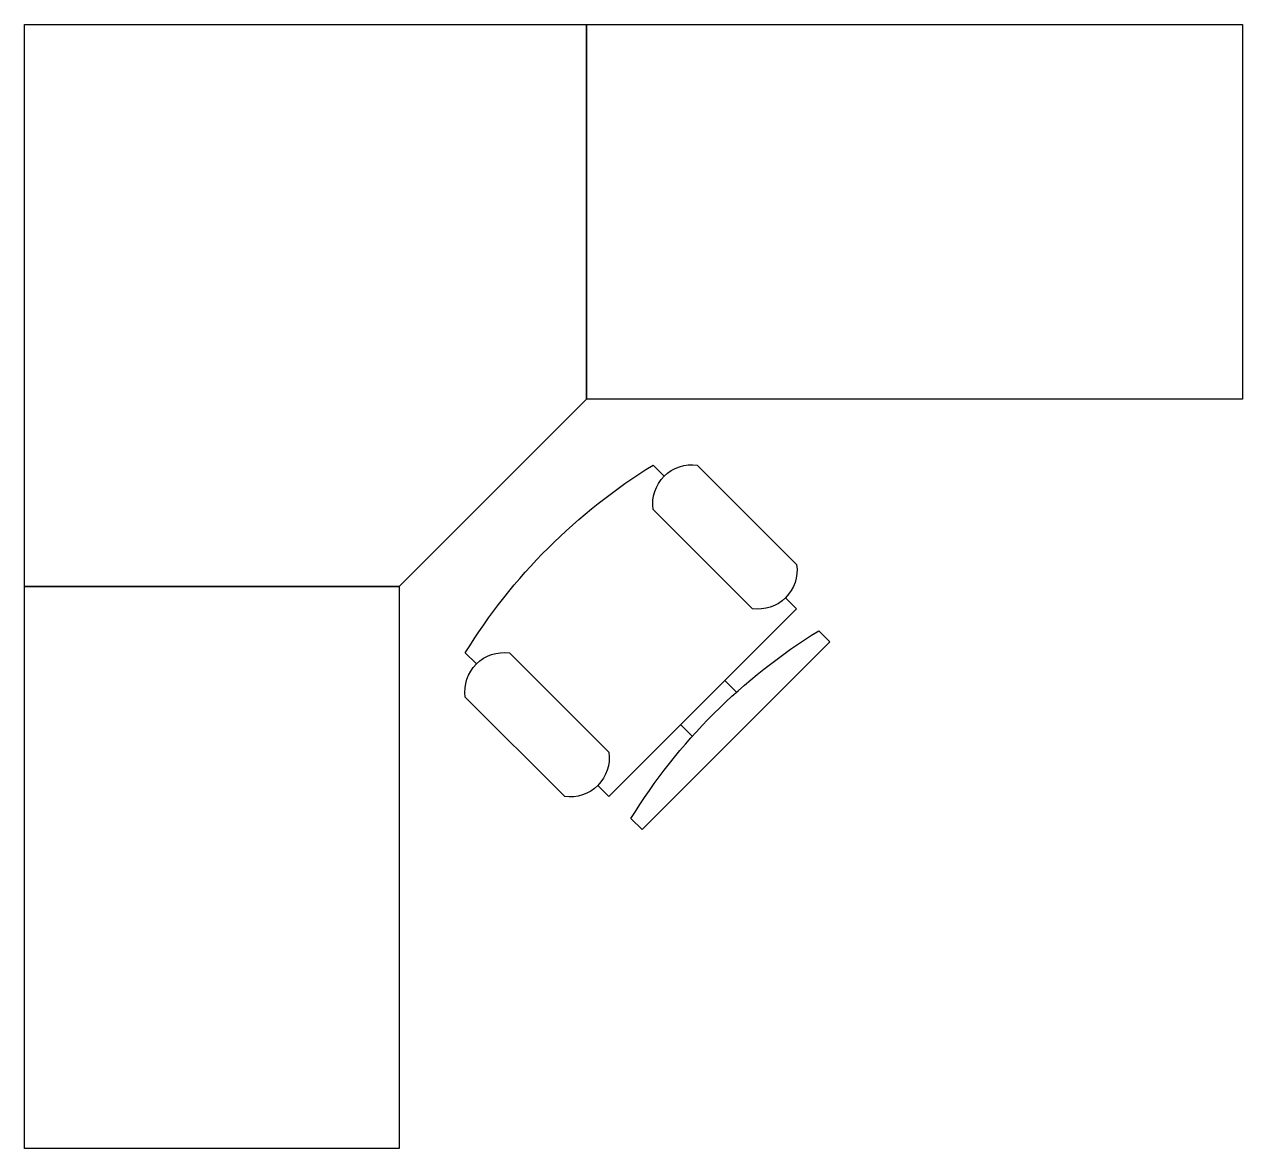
# Model space of a CAD drawing. Header units: inches. Extents: x 0 to 78, y -72 to 0.
import ezdxf

# ---------------------------------------------------------------- set-up
doc = ezdxf.new("R2010")
doc.units = ezdxf.units.IN
doc.header["$MEASUREMENT"] = 0
for name, color, linetype, lineweight in [('A-FURN-P-SEAT', 4, 'Continuous', 25), ('A-FURN-P-WKSF', 200, 'Continuous', 25), ('A-FURN-P-WKSF2', 200, 'Continuous', 25)]:
    doc.layers.add(name, color=color, linetype=linetype, lineweight=lineweight)
doc.styles.add('ATTR', font='romans.shx', dxfattribs={"width": 0.8, "height": 2.52})

# ---------------------------------------------------------------- blocks, each defined once
blk = doc.blocks.new('CHAIR 1')
at = {"linetype": 'Continuous'}
for p, q in [((-8.5, 0), (-8.5, -1)), ((-8.5, 0), (8.5, 0)), ((8.5, 0), (8.5, -1)), ((-2, -3), (-2, -1.9355)), ((2, -1.9576), (2, -3)), ((-8.5, -3), (-8.5, -4)), ((-8.5, -3), (8.5, -3)), ((8.5, -3), (8.5, -4)), ((-10.5, -5), (-10.5, -14)), ((-6.5, -14), (-6.5, -5)), ((6.5, -5), (6.5, -14)), ((10.5, -14), (10.5, -5)), ((-8.5, -15), (-8.5, -16)), ((8.5, -15), (8.5, -16))]:
    blk.add_line(p, q, dxfattribs=at)
for centre, radius, start, end in [((0, 34.625), 36.625, 256.5803, 283.4197), ((-8.5, -6.5), 2.5, 36.8699, 143.1301), ((8.5, -6.5), 2.5, 36.8699, 143.1301), ((-8.5, -12.5), 2.5, 216.8699, 323.1301), ((8.5, -12.5), 2.5, 216.8699, 323.1301), ((0, 19.625), 36.625, 256.5803, 283.4197)]:
    blk.add_arc(centre, radius, start, end, dxfattribs=at)
at = {"style": 'ATTR', "width": 0.8, "flags": 9}
blk.add_attdef('ESTCODE', (0, 0), '', height=0.0042, dxfattribs=at)

msp = doc.modelspace()

# ---------------------------------------------------------------- linework, layer by layer
at = {"layer": 'A-FURN-P-WKSF'}
msp.add_lwpolyline([(24, -36), (0, -36), (0, 0), (36, 0), (36, -24), (24, -36)], dxfattribs=at)
msp.add_lwpolyline([(24, -36), (0, -36), (0, 0), (36, 0), (36, -24), (24, -36)], dxfattribs=at)
msp.add_lwpolyline([(0, -36), (24, -36), (24, -72), (0, -72)], close=True, dxfattribs=at)
msp.add_lwpolyline([(0, -36), (24, -36), (24, -72), (0, -72)], close=True, dxfattribs=at)
at = {"layer": 'A-FURN-P-WKSF2'}
msp.add_lwpolyline([(78, -24), (36, -24), (36, 0), (78, 0)], close=True, dxfattribs=at)
msp.add_lwpolyline([(78, -24), (36, -24), (36, 0), (78, 0)], close=True, dxfattribs=at)

# ---------------------------------------------------------------- block references
at = {"layer": 'A-FURN-P-SEAT', "xscale": -1, "rotation": 225.000000000002}
msp.add_blockref('CHAIR 1', (45.556, -45.556), dxfattribs=at)
msp.add_blockref('CHAIR 1', (45.556, -45.556), dxfattribs=at)

doc.saveas('drawing.dxf')
